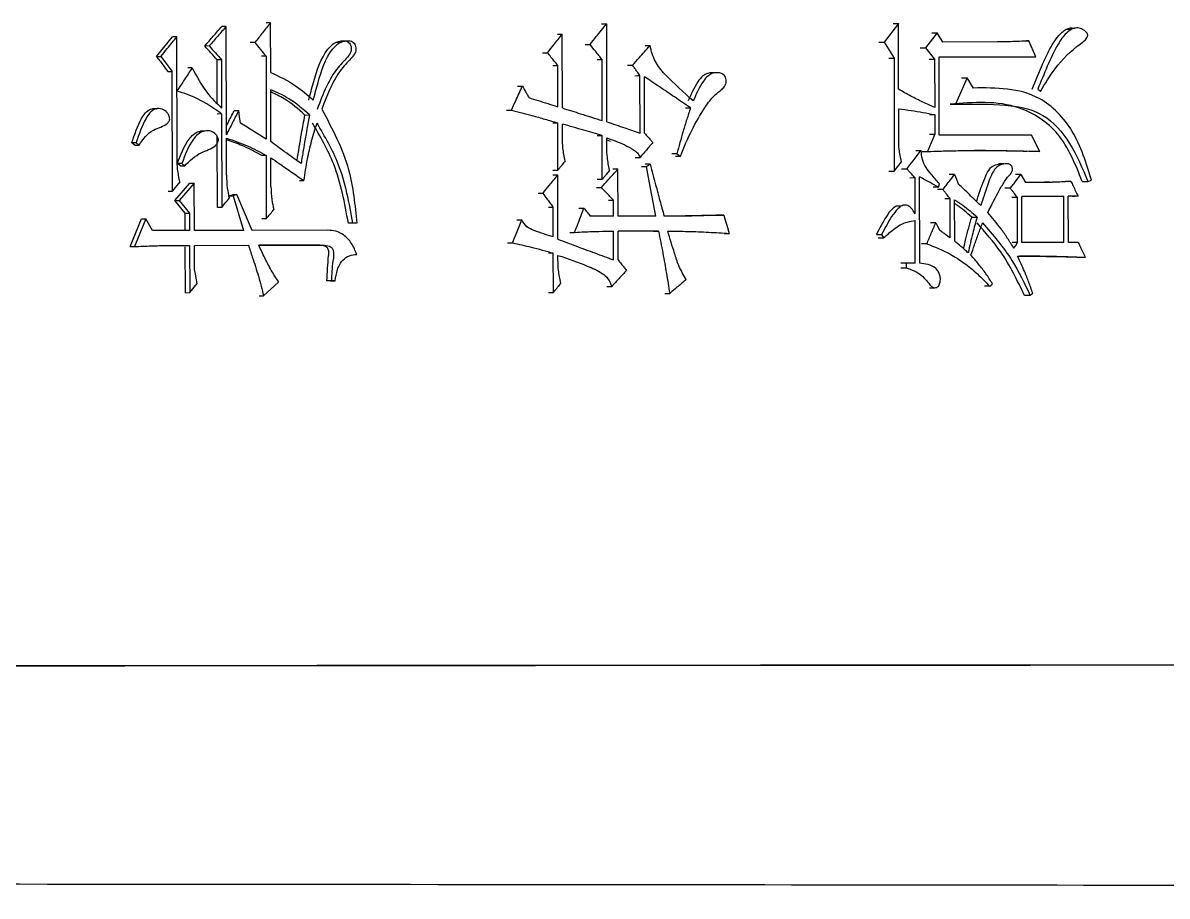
# Model space of a CAD drawing. Header units: millimetres. Extents: x 2104 to 4053, y 855 to 2233.
# Drawn here: x 2975.29 to 2986.03, y 1046.27 to 1054.47 of the extents above; entities that cross this region are included whole.
import ezdxf

# ---------------------------------------------------------------- set-up
doc = ezdxf.new("R2010")
doc.units = ezdxf.units.MM

msp = doc.modelspace()

# ---------------------------------------------------------------- linework, layer by layer
at = {"color": 7, "linetype": 'Continuous', "lineweight": 25}
for p, q in [((2977.198, 1053.416), (2977.196, 1054.433)), ((2977.614, 1054), (2977.613, 1054.466)), ((2980.769, 1053.538), (2980.768, 1054.457)), ((2983.508, 1054.459), (2983.373, 1054.286)), ((2983.509, 1053.843), (2983.508, 1054.459)), ((2983.872, 1054.373), (2983.763, 1054.232)), ((2983.923, 1054.286), (2983.872, 1054.373)), ((2985.13, 1054.403), (2985.078, 1054.403)), ((2976.541, 1054.151), (2976.692, 1054.335)), ((2976.735, 1053.188), (2976.733, 1054.335)), ((2977.463, 1054.282), (2977.421, 1054.281)), ((2978.267, 1054.281), (2978.224, 1054.28)), ((2980.352, 1053.667), (2980.351, 1054.36)), ((2983.373, 1054.286), (2983.466, 1054.135)), ((2984.437, 1054.287), (2983.923, 1054.286)), ((2984.798, 1054.146), (2984.731, 1054.298)), ((2977.036, 1054.249), (2976.994, 1054.248)), ((2980.166, 1054.186), (2980.212, 1054.186)), ((2980.566, 1054.262), (2980.612, 1054.262)), ((2981.128, 1054.252), (2981.175, 1054.252)), ((2983.763, 1054.232), (2983.847, 1054.124)), ((2976.541, 1054.151), (2976.582, 1054.151)), ((2976.582, 1054.151), (2976.689, 1054.01)), ((2977.152, 1054.119), (2977.11, 1054.119)), ((2977.111, 1053.71), (2977.11, 1054.119)), ((2977.152, 1054.119), (2977.153, 1053.665)), ((2977.57, 1054.152), (2977.527, 1054.152)), ((2977.57, 1054.152), (2977.571, 1053.373)), ((2980.308, 1053.678), (2980.308, 1054.067)), ((2980.726, 1053.549), (2980.725, 1054.122)), ((2980.964, 1054.068), (2981.011, 1054.068)), ((2983.466, 1054.135), (2983.468, 1053.075)), ((2983.847, 1054.124), (2983.848, 1053.67)), ((2983.89, 1054.146), (2984.798, 1054.146)), ((2983.891, 1053.41), (2983.89, 1054.146)), ((2984.747, 1054.146), (2984.798, 1054.146)), ((2976.691, 1052.885), (2976.689, 1054.01)), ((2976.876, 1054.043), (2976.835, 1054.043)), ((2981.081, 1053.43), (2981.08, 1053.971)), ((2981.124, 1053.43), (2981.123, 1053.96)), ((2981.806, 1053.998), (2981.758, 1053.998)), ((2984.152, 1053.951), (2984.042, 1053.702)), ((2984.211, 1053.854), (2984.152, 1053.951)), ((2977.615, 1053.351), (2977.614, 1053.838)), ((2976.546, 1053.661), (2976.505, 1053.66)), ((2979.828, 1053.645), (2979.873, 1053.645)), ((2981.508, 1053.668), (2981.555, 1053.668)), ((2983.51, 1053.377), (2983.51, 1053.659)), ((2977.153, 1053.611), (2977.111, 1053.61)), ((2977.153, 1053.611), (2977.154, 1052.734)), ((2977.935, 1053.6), (2977.978, 1053.601)), ((2980.263, 1053.526), (2980.309, 1053.527)), ((2980.31, 1053.083), (2980.309, 1053.527)), ((2980.352, 1053.386), (2980.352, 1053.516)), ((2983.798, 1053.605), (2983.848, 1053.605)), ((2983.848, 1053.605), (2983.849, 1053.421)), ((2976.996, 1053.45), (2976.954, 1053.45)), ((2980.68, 1053.408), (2980.726, 1053.408)), ((2980.727, 1052.997), (2980.726, 1053.408)), ((2983.849, 1053.421), (2983.781, 1053.259)), ((2983.798, 1053.421), (2983.849, 1053.421)), ((2984.758, 1053.411), (2983.891, 1053.41)), ((2984.834, 1053.259), (2984.758, 1053.411)), ((2976.351, 1053.339), (2976.31, 1053.339)), ((2976.337, 1053.318), (2976.31, 1053.339)), ((2976.337, 1053.318), (2976.377, 1053.318)), ((2977.113, 1052.734), (2977.111, 1053.401)), ((2977.198, 1053.037), (2977.198, 1053.383)), ((2980.769, 1053.3), (2980.769, 1053.386)), ((2980.769, 1053.368), (2980.8, 1053.355)), ((2977.571, 1053.222), (2977.529, 1053.221)), ((2977.571, 1053.222), (2977.572, 1052.627)), ((2977.616, 1052.93), (2977.616, 1053.2)), ((2981.035, 1053.202), (2981.081, 1053.203)), ((2981.427, 1053.235), (2981.38, 1053.235)), ((2983.672, 1053.269), (2983.722, 1053.269)), ((2984.782, 1053.259), (2984.713, 1053.261)), ((2976.765, 1053.123), (2976.738, 1053.145)), ((2976.765, 1053.123), (2976.806, 1053.124)), ((2980.264, 1053.083), (2980.31, 1053.083)), ((2980.875, 1052.651), (2980.874, 1053.094)), ((2981.095, 1053.116), (2981.142, 1053.116)), ((2981.177, 1053.138), (2981.13, 1053.138)), ((2983.468, 1053.075), (2983.536, 1053.161)), ((2983.537, 1053.096), (2983.587, 1053.096)), ((2984.5, 1053.141), (2984.449, 1053.141)), ((2977.926, 1052.984), (2977.883, 1052.984)), ((2980.311, 1052.434), (2980.31, 1053.04)), ((2980.68, 1052.997), (2980.727, 1052.997)), ((2983.418, 1053.074), (2983.468, 1053.075)), ((2983.663, 1053.01), (2983.613, 1053.009)), ((2983.664, 1052.674), (2983.663, 1053.01)), ((2983.707, 1052.209), (2983.705, 1053.021)), ((2985.127, 1052.978), (2985.075, 1052.978)), ((2985.286, 1052.978), (2985.319, 1052.989)), ((2976.65, 1052.885), (2976.691, 1052.885)), ((2976.691, 1052.885), (2976.762, 1052.972)), ((2976.712, 1052.799), (2976.854, 1052.961)), ((2976.896, 1052.961), (2976.753, 1052.799)), ((2976.897, 1052.518), (2976.896, 1052.961)), ((2980.125, 1052.866), (2980.171, 1052.867)), ((2980.672, 1052.921), (2980.718, 1052.921)), ((2983.883, 1052.923), (2983.833, 1052.923)), ((2983.925, 1052.902), (2983.875, 1052.901)), ((2983.883, 1052.923), (2983.892, 1052.956)), ((2984.557, 1052.913), (2984.506, 1052.913)), ((2976.81, 1052.68), (2976.712, 1052.799)), ((2976.753, 1052.799), (2976.852, 1052.68)), ((2977.219, 1052.842), (2977.255, 1052.853)), ((2977.219, 1052.842), (2977.261, 1052.843)), ((2977.225, 1052.822), (2977.219, 1052.842)), ((2977.296, 1052.854), (2977.255, 1052.853)), ((2977.296, 1052.854), (2977.261, 1052.843)), ((2977.261, 1052.843), (2977.359, 1052.518)), ((2977.439, 1052.518), (2977.296, 1052.854)), ((2980.785, 1052.802), (2980.831, 1052.802)), ((2980.831, 1052.651), (2980.831, 1052.802)), ((2983.993, 1052.815), (2983.943, 1052.815)), ((2983.994, 1052.447), (2983.993, 1052.815)), ((2984.036, 1052.415), (2984.035, 1052.804)), ((2984.625, 1052.826), (2984.573, 1052.826)), ((2984.625, 1052.405), (2984.625, 1052.826)), ((2985.06, 1052.837), (2984.667, 1052.837)), ((2984.667, 1052.405), (2984.667, 1052.837)), ((2985.06, 1052.837), (2985.008, 1052.837)), ((2985.061, 1052.405), (2985.06, 1052.837)), ((2985.194, 1052.838), (2985.102, 1052.838)), ((2985.103, 1052.405), (2985.102, 1052.838)), ((2976.811, 1052.518), (2976.81, 1052.68)), ((2976.852, 1052.68), (2976.852, 1052.518)), ((2980.267, 1052.456), (2980.267, 1052.737)), ((2981.713, 1052.658), (2981.819, 1052.662)), ((2983.533, 1052.745), (2983.483, 1052.745)), ((2976.294, 1052.366), (2976.4, 1052.625)), ((2976.441, 1052.626), (2976.334, 1052.366)), ((2976.504, 1052.518), (2976.441, 1052.626)), ((2978.386, 1052.584), (2978.343, 1052.584)), ((2978.421, 1052.584), (2978.378, 1052.584)), ((2978.421, 1052.584), (2978.386, 1052.584)), ((2979.925, 1052.618), (2979.971, 1052.618)), ((2980.831, 1052.651), (2980.614, 1052.651)), ((2981.229, 1052.651), (2980.875, 1052.651)), ((2983.664, 1052.209), (2983.664, 1052.609)), ((2984.196, 1052.642), (2984.246, 1052.642)), ((2976.852, 1052.518), (2976.504, 1052.518)), ((2977.359, 1052.518), (2976.897, 1052.518)), ((2978.148, 1052.519), (2977.439, 1052.518)), ((2980.832, 1052.24), (2980.831, 1052.51)), ((2981.255, 1052.51), (2980.875, 1052.51)), ((2980.875, 1052.24), (2980.875, 1052.51)), ((2981.208, 1052.51), (2980.875, 1052.51)), ((2981.208, 1052.51), (2981.255, 1052.51)), ((2981.871, 1052.489), (2981.919, 1052.489)), ((2983.301, 1052.479), (2983.35, 1052.479)), ((2983.318, 1052.447), (2983.367, 1052.447)), ((2983.35, 1052.479), (2983.367, 1052.447)), ((2976.811, 1052.377), (2976.852, 1052.377)), ((2976.812, 1051.933), (2976.811, 1052.362)), ((2976.852, 1052.377), (2976.853, 1051.934)), ((2976.897, 1052.377), (2977.404, 1052.378)), ((2976.897, 1052.15), (2976.897, 1052.377)), ((2977.362, 1052.377), (2977.404, 1052.378)), ((2977.502, 1052.378), (2978.104, 1052.378)), ((2978.061, 1052.378), (2977.502, 1052.378)), ((2978.061, 1052.378), (2978.104, 1052.378)), ((2983.774, 1052.393), (2983.724, 1052.393)), ((2985.061, 1052.405), (2984.667, 1052.405)), ((2985.195, 1052.405), (2985.103, 1052.405)), ((2980.267, 1052.304), (2980.222, 1052.304)), ((2980.268, 1051.936), (2980.267, 1052.304)), ((2980.311, 1052.239), (2980.311, 1052.283)), ((2983.58, 1052.209), (2983.53, 1052.209)), ((2983.53, 1052.166), (2983.58, 1052.166)), ((2983.58, 1052.209), (2983.58, 1052.166)), ((2983.664, 1052.209), (2983.58, 1052.209)), ((2976.853, 1051.934), (2976.924, 1052.02)), ((2977.547, 1051.902), (2977.688, 1052.032)), ((2978.184, 1052.043), (2978.141, 1052.043)), ((2978.176, 1052.043), (2978.219, 1052.043)), ((2978.219, 1052.043), (2978.184, 1052.043)), ((2976.812, 1051.933), (2976.853, 1051.934)), ((2977.505, 1051.902), (2977.547, 1051.902)), ((2980.222, 1051.936), (2980.268, 1051.936)), ((2980.769, 1051.991), (2980.815, 1051.991)), ((2981.313, 1051.926), (2981.36, 1051.926)), ((2983.799, 1051.978), (2983.849, 1051.978)), ((2984.365, 1051.993), (2984.315, 1051.993)), ((2984.744, 1051.907), (2984.692, 1051.907))]:
    msp.add_line(p, q, dxfattribs=at)
at = {"color": 7, "linetype": 'Continuous', "lineweight": 25, "flags": 128}
for points in [[(2977.196, 1054.433), (2977.173, 1054.433), (2977.154, 1054.433)], [(2977.613, 1054.466), (2977.59, 1054.465), (2977.571, 1054.465)], [(2980.721, 1054.457), (2980.747, 1054.457), (2980.768, 1054.457)], [(2983.458, 1054.459), (2983.486, 1054.459), (2983.508, 1054.459)], [(2983.822, 1054.373), (2983.85, 1054.373), (2983.872, 1054.373)], [(2976.733, 1054.335), (2976.71, 1054.335), (2976.692, 1054.335)], [(2980.305, 1054.359), (2980.331, 1054.359), (2980.351, 1054.36)], [(2983.323, 1054.286), (2983.351, 1054.286), (2983.373, 1054.286)], [(2984.68, 1054.297), (2984.708, 1054.298), (2984.731, 1054.298)], [(2983.713, 1054.232), (2983.74, 1054.232), (2983.763, 1054.232)], [(2980.262, 1054.067), (2980.288, 1054.067), (2980.308, 1054.067)], [(2980.679, 1054.122), (2980.704, 1054.122), (2980.725, 1054.122)], [(2983.417, 1054.134), (2983.444, 1054.134), (2983.466, 1054.135)], [(2983.797, 1054.124), (2983.825, 1054.124), (2983.847, 1054.124)], [(2976.648, 1054.01), (2976.671, 1054.01), (2976.689, 1054.01)], [(2981.033, 1053.97), (2981.059, 1053.971), (2981.08, 1053.971)], [(2984.101, 1053.951), (2984.129, 1053.951), (2984.152, 1053.951)], [(2979.932, 1053.872), (2979.957, 1053.872), (2979.977, 1053.873)], [(2984.841, 1053.822), (2984.835, 1053.827), (2984.825, 1053.835), (2984.816, 1053.843)], [(2977.271, 1053.643), (2977.294, 1053.643), (2977.313, 1053.643)], [(2977.331, 1053.524), (2977.322, 1053.584), (2977.313, 1053.643)], [(2983.992, 1053.702), (2984.004, 1053.702), (2984.017, 1053.702), (2984.042, 1053.702)], [(2976.377, 1053.318), (2976.371, 1053.323), (2976.361, 1053.331), (2976.351, 1053.339)], [(2981.414, 1053.214), (2981.435, 1053.214), (2981.448, 1053.214), (2981.461, 1053.214)], [(2983.731, 1053.258), (2983.759, 1053.258), (2983.781, 1053.259)], [(2984.834, 1053.259), (2984.805, 1053.259), (2984.782, 1053.259)], [(2976.78, 1053.145), (2976.765, 1053.145), (2976.751, 1053.145), (2976.738, 1053.145)], [(2980.827, 1053.094), (2980.853, 1053.094), (2980.874, 1053.094)], [(2981.229, 1052.651), (2981.193, 1052.847), (2981.167, 1052.981), (2981.142, 1053.116)], [(2980.264, 1053.04), (2980.289, 1053.04), (2980.31, 1053.04)], [(2984.035, 1053.042), (2984.007, 1053.042), (2983.985, 1053.042)], [(2984.035, 1053.042), (2984.052, 1052.999), (2984.069, 1052.956)], [(2984.658, 1053.043), (2984.629, 1053.043), (2984.607, 1053.043)], [(2984.658, 1053.043), (2984.679, 1053.005), (2984.7, 1052.967)], [(2985.233, 1052.978), (2985.254, 1052.978), (2985.27, 1052.978), (2985.286, 1052.978)], [(2976.854, 1052.961), (2976.878, 1052.961), (2976.896, 1052.961)], [(2976.712, 1052.799), (2976.735, 1052.799), (2976.753, 1052.799)], [(2985.194, 1052.838), (2985.165, 1052.837), (2985.142, 1052.837)], [(2976.81, 1052.68), (2976.833, 1052.68), (2976.852, 1052.68)], [(2977.154, 1052.734), (2977.131, 1052.734), (2977.113, 1052.734)], [(2980.221, 1052.737), (2980.246, 1052.737), (2980.267, 1052.737)], [(2980.508, 1052.726), (2980.533, 1052.726), (2980.554, 1052.726)], [(2981.819, 1052.662), (2981.846, 1052.662), (2981.867, 1052.662)], [(2981.867, 1052.662), (2981.881, 1052.615), (2981.895, 1052.568), (2981.919, 1052.489)], [(2976.4, 1052.625), (2976.423, 1052.626), (2976.441, 1052.626)], [(2977.572, 1052.627), (2977.548, 1052.626), (2977.53, 1052.626)], [(2983.858, 1052.588), (2983.83, 1052.588), (2983.808, 1052.588)], [(2983.858, 1052.588), (2983.875, 1052.556), (2983.892, 1052.523)], [(2980.421, 1052.499), (2980.447, 1052.499), (2980.467, 1052.499)], [(2976.294, 1052.366), (2976.316, 1052.366), (2976.334, 1052.366)], [(2979.838, 1052.401), (2979.864, 1052.401), (2979.884, 1052.401)], [(2984.625, 1052.405), (2984.596, 1052.404), (2984.574, 1052.404)], [(2984.592, 1052.35), (2984.609, 1052.377), (2984.625, 1052.405)], [(2985.262, 1052.264), (2985.232, 1052.264), (2985.21, 1052.264)], [(2976.924, 1052.02), (2976.914, 1052.069), (2976.906, 1052.11), (2976.897, 1052.15)], [(2984.365, 1051.993), (2984.378, 1052.004), (2984.391, 1052.015)], [(2984.744, 1051.907), (2984.756, 1051.918), (2984.769, 1051.929)]]:
    msp.add_lwpolyline(points, dxfattribs=at)
at = {"color": 7, "linetype": 'Continuous', "lineweight": 25}
for points, knots in [([(2976.994, 1054.248), (2977.021, 1054.279), (2977.074, 1054.341), (2977.128, 1054.402), (2977.154, 1054.433)], [0, 0, 0, 0, 0.5, 1, 1, 1, 1]), ([(2977.196, 1054.433), (2977.169, 1054.402), (2977.116, 1054.341), (2977.063, 1054.279), (2977.036, 1054.249)], [0, 0, 0, 0, 0.5, 1, 1, 1, 1]), ([(2977.613, 1054.466), (2977.588, 1054.435), (2977.538, 1054.374), (2977.488, 1054.312), (2977.463, 1054.282)], [0, 0, 0, 0, 0.5, 1, 1, 1, 1]), ([(2980.612, 1054.262), (2980.631, 1054.287), (2980.667, 1054.332), (2980.719, 1054.397), (2980.751, 1054.437), (2980.768, 1054.457)], [0, 0, 0, 0, 0.380765, 0.690382, 1, 1, 1, 1]), ([(2984.764, 1053.843), (2984.797, 1053.924), (2984.852, 1054.059), (2984.937, 1054.243), (2985.012, 1054.357), (2985.081, 1054.407), (2985.123, 1054.421), (2985.148, 1054.416), (2985.16, 1054.413)], [0, 0, 0, 0, 0.3443007, 0.5762697, 0.8114348, 0.8845449, 0.943886, 1, 1, 1, 1]), ([(2984.841, 1053.822), (2984.885, 1053.895), (2984.989, 1054.068), (2985.146, 1054.223), (2985.265, 1054.302), (2985.283, 1054.335), (2985.285, 1054.346), (2985.284, 1054.358), (2985.277, 1054.372), (2985.259, 1054.392), (2985.226, 1054.411), (2985.182, 1054.422), (2985.132, 1054.409), (2985.068, 1054.359), (2984.986, 1054.242), (2984.904, 1054.059), (2984.845, 1053.915), (2984.816, 1053.843)], [0, 0, 0, 0, 0.163724, 0.385243, 0.440265, 0.448911, 0.455118, 0.461359, 0.469623, 0.484502, 0.514449, 0.547101, 0.577937, 0.622931, 0.708315, 0.853647, 1, 1, 1, 1]), ([(2976.582, 1054.151), (2976.602, 1054.176), (2976.637, 1054.219), (2976.688, 1054.28), (2976.718, 1054.317), (2976.733, 1054.335)], [0, 0, 0, 0, 0.403163, 0.701581, 1, 1, 1, 1]), ([(2977.463, 1054.282), (2977.481, 1054.26), (2977.516, 1054.217), (2977.552, 1054.173), (2977.57, 1054.152)], [0, 0, 0, 0, 0.4999994, 1, 1, 1, 1]), ([(2977.97, 1053.741), (2977.985, 1053.796), (2978.029, 1053.96), (2978.089, 1054.156), (2978.199, 1054.272), (2978.255, 1054.295), (2978.299, 1054.3), (2978.327, 1054.295), (2978.346, 1054.283), (2978.36, 1054.266), (2978.369, 1054.243), (2978.372, 1054.216), (2978.365, 1054.185), (2978.324, 1054.127), (2978.229, 1054.04), (2978.13, 1053.865), (2978.077, 1053.727), (2978.05, 1053.654)], [0, 0, 0, 0, 0.1139189, 0.3435287, 0.3936655, 0.4441087, 0.4716327, 0.4904359, 0.5051552, 0.5198645, 0.5357889, 0.5544176, 0.5730063, 0.5964858, 0.7003525, 0.8437556, 1, 1, 1, 1]), ([(2978.013, 1053.741), (2978.028, 1053.796), (2978.072, 1053.961), (2978.132, 1054.156), (2978.242, 1054.272), (2978.298, 1054.295), (2978.342, 1054.3), (2978.37, 1054.295), (2978.39, 1054.283), (2978.403, 1054.266), (2978.412, 1054.243), (2978.416, 1054.216), (2978.409, 1054.186), (2978.367, 1054.127), (2978.272, 1054.04), (2978.173, 1053.866), (2978.12, 1053.727), (2978.093, 1053.655)], [0, 0, 0, 0, 0.113871, 0.343385, 0.393605, 0.444131, 0.471663, 0.49049, 0.505222, 0.519945, 0.53588, 0.554496, 0.573047, 0.596528, 0.700458, 0.843857, 1, 1, 1, 1]), ([(2980.212, 1054.186), (2980.232, 1054.211), (2980.265, 1054.252), (2980.311, 1054.31), (2980.338, 1054.343), (2980.351, 1054.36)], [0, 0, 0, 0, 0.42836, 0.71418, 1, 1, 1, 1]), ([(2984.731, 1054.298), (2984.702, 1054.296), (2984.645, 1054.292), (2984.547, 1054.288), (2984.478, 1054.287), (2984.437, 1054.287)], [0, 0, 0, 0, 0.294544, 0.589102, 1, 1, 1, 1]), ([(2977.11, 1054.119), (2977.091, 1054.14), (2977.052, 1054.184), (2977.014, 1054.227), (2976.994, 1054.248)], [0, 0, 0, 0, 0.5, 1, 1, 1, 1]), ([(2977.036, 1054.249), (2977.055, 1054.227), (2977.094, 1054.184), (2977.133, 1054.141), (2977.152, 1054.119)], [0, 0, 0, 0, 0.499999, 1, 1, 1, 1]), ([(2980.308, 1054.067), (2980.298, 1054.08), (2980.277, 1054.106), (2980.245, 1054.145), (2980.223, 1054.173), (2980.212, 1054.186)], [0, 0, 0, 0, 0.311538, 0.655769, 1, 1, 1, 1]), ([(2980.725, 1054.122), (2980.715, 1054.134), (2980.695, 1054.159), (2980.657, 1054.206), (2980.629, 1054.24), (2980.612, 1054.262)], [0, 0, 0, 0, 0.263609, 0.527219, 1, 1, 1, 1]), ([(2981.011, 1054.068), (2981.032, 1054.091), (2981.069, 1054.134), (2981.124, 1054.195), (2981.158, 1054.233), (2981.175, 1054.252)], [0, 0, 0, 0, 0.382246, 0.691123, 1, 1, 1, 1]), ([(2981.581, 1053.733), (2981.491, 1053.813), (2981.364, 1053.925), (2981.215, 1054.097), (2981.188, 1054.2), (2981.175, 1054.252)], [0, 0, 0, 0, 0.553442, 0.773992, 1, 1, 1, 1]), ([(2976.541, 1054.151), (2976.55, 1054.138), (2976.57, 1054.112), (2976.606, 1054.065), (2976.632, 1054.031), (2976.648, 1054.01)], [0, 0, 0, 0, 0.27573, 0.55146, 1, 1, 1, 1]), ([(2981.08, 1053.971), (2981.071, 1053.984), (2981.055, 1054.006), (2981.032, 1054.039), (2981.018, 1054.058), (2981.011, 1054.068)], [0, 0, 0, 0, 0.400148, 0.700074, 1, 1, 1, 1]), ([(2976.876, 1054.043), (2976.852, 1054.007), (2976.805, 1053.935), (2976.758, 1053.863), (2976.734, 1053.827)], [0, 0, 0, 0, 0.499999, 1, 1, 1, 1]), ([(2976.876, 1054.043), (2976.919, 1053.964), (2976.994, 1053.822), (2977.104, 1053.713), (2977.153, 1053.665)], [0, 0, 0, 0, 0.562196, 1, 1, 1, 1]), ([(2977.614, 1054), (2977.694, 1053.963), (2977.837, 1053.895), (2977.959, 1053.789), (2978.013, 1053.741)], [0, 0, 0, 0, 0.556253, 1, 1, 1, 1]), ([(2981.555, 1053.668), (2981.505, 1053.702), (2981.408, 1053.768), (2981.264, 1053.865), (2981.17, 1053.928), (2981.123, 1053.96)], [0, 0, 0, 0, 0.350841, 0.67542, 1, 1, 1, 1]), ([(2981.461, 1053.214), (2981.495, 1053.298), (2981.559, 1053.456), (2981.668, 1053.637), (2981.75, 1053.758), (2981.81, 1053.811), (2981.852, 1053.842), (2981.88, 1053.872), (2981.891, 1053.904), (2981.892, 1053.931), (2981.885, 1053.956), (2981.871, 1053.976), (2981.849, 1053.991), (2981.814, 1054), (2981.768, 1053.997), (2981.716, 1053.97), (2981.646, 1053.884), (2981.609, 1053.798), (2981.581, 1053.733)], [0, 0, 0, 0, 0.197624, 0.371587, 0.471214, 0.521411, 0.55697, 0.592898, 0.611665, 0.630429, 0.649381, 0.66719, 0.6831, 0.711932, 0.753291, 0.793802, 0.847178, 1, 1, 1, 1]), ([(2981.758, 1053.998), (2981.744, 1053.997), (2981.713, 1053.995), (2981.664, 1053.966), (2981.597, 1053.881), (2981.56, 1053.795), (2981.534, 1053.733)], [0, 0, 0, 0, 0.124505, 0.267766, 0.469413, 1, 1, 1, 1]), ([(2977.978, 1053.601), (2977.915, 1053.656), (2977.804, 1053.754), (2977.672, 1053.813), (2977.614, 1053.838)], [0, 0, 0, 0, 0.563785, 1, 1, 1, 1]), ([(2979.873, 1053.645), (2979.886, 1053.675), (2979.911, 1053.728), (2979.945, 1053.803), (2979.967, 1053.849), (2979.977, 1053.873)], [0, 0, 0, 0, 0.391005, 0.695503, 1, 1, 1, 1]), ([(2979.977, 1053.873), (2979.985, 1053.858), (2979.999, 1053.833), (2980.02, 1053.797), (2980.032, 1053.775), (2980.038, 1053.764)], [0, 0, 0, 0, 0.39045, 0.695225, 1, 1, 1, 1]), ([(2983.848, 1053.67), (2983.811, 1053.687), (2983.736, 1053.722), (2983.622, 1053.777), (2983.547, 1053.821), (2983.509, 1053.843)], [0, 0, 0, 0, 0.32194, 0.6606, 1, 1, 1, 1]), ([(2985.319, 1052.989), (2985.271, 1053.148), (2985.177, 1053.459), (2984.785, 1053.858), (2984.427, 1053.856), (2984.211, 1053.854)], [0, 0, 0, 0, 0.294377, 0.573566, 1, 1, 1, 1]), ([(2977.153, 1053.611), (2977.079, 1053.663), (2976.948, 1053.755), (2976.799, 1053.805), (2976.734, 1053.826)], [0, 0, 0, 0, 0.564258, 1, 1, 1, 1]), ([(2977.935, 1053.6), (2977.873, 1053.656), (2977.774, 1053.744), (2977.657, 1053.797), (2977.614, 1053.817)], [0, 0, 0, 0, 0.633343, 1, 1, 1, 1]), ([(2980.038, 1053.764), (2980.067, 1053.755), (2980.126, 1053.736), (2980.216, 1053.708), (2980.278, 1053.688), (2980.308, 1053.678)], [0, 0, 0, 0, 0.316836, 0.658418, 1, 1, 1, 1]), ([(2985.233, 1052.978), (2985.169, 1053.138), (2985.045, 1053.448), (2984.575, 1053.749), (2984.212, 1053.72), (2983.992, 1053.702)], [0, 0, 0, 0, 0.2936619, 0.5697681, 1, 1, 1, 1]), ([(2976.31, 1053.339), (2976.336, 1053.419), (2976.368, 1053.518), (2976.434, 1053.622), (2976.481, 1053.659), (2976.523, 1053.666), (2976.541, 1053.657), (2976.542, 1053.657)], [0, 0, 0, 0, 0.569503, 0.715113, 0.855089, 0.990855, 1, 1, 1, 1]), ([(2976.377, 1053.318), (2976.417, 1053.374), (2976.488, 1053.473), (2976.613, 1053.491), (2976.655, 1053.535), (2976.663, 1053.549), (2976.666, 1053.564), (2976.663, 1053.586), (2976.652, 1053.612), (2976.625, 1053.642), (2976.581, 1053.663), (2976.522, 1053.661), (2976.475, 1053.622), (2976.409, 1053.519), (2976.376, 1053.419), (2976.351, 1053.339)], [0, 0, 0, 0, 0.207477, 0.366821, 0.383117, 0.398789, 0.414409, 0.43088, 0.465089, 0.497023, 0.558701, 0.619216, 0.681582, 0.746432, 1, 1, 1, 1]), ([(2977.313, 1053.643), (2977.294, 1053.605), (2977.255, 1053.53), (2977.217, 1053.454), (2977.198, 1053.416)], [0, 0, 0, 0, 0.5, 1, 1, 1, 1]), ([(2977.198, 1053.498), (2977.203, 1053.508), (2977.227, 1053.557), (2977.252, 1053.605), (2977.271, 1053.643)], [0, 0, 0, 0, 0.2160539, 1, 1, 1, 1]), ([(2978.093, 1053.655), (2978.192, 1053.47), (2978.37, 1053.138), (2978.405, 1052.755), (2978.421, 1052.584)], [0, 0, 0, 0, 0.554855, 1, 1, 1, 1]), ([(2979.873, 1053.645), (2979.938, 1053.629), (2980.043, 1053.603), (2980.188, 1053.562), (2980.269, 1053.538), (2980.309, 1053.527)], [0, 0, 0, 0, 0.443258, 0.721609, 1, 1, 1, 1]), ([(2980.352, 1053.667), (2980.409, 1053.649), (2980.5, 1053.62), (2980.624, 1053.581), (2980.692, 1053.559), (2980.726, 1053.549)], [0, 0, 0, 0, 0.4571326, 0.728566, 1, 1, 1, 1]), ([(2981.555, 1053.668), (2981.543, 1053.632), (2981.52, 1053.559), (2981.475, 1053.415), (2981.446, 1053.307), (2981.427, 1053.235)], [0, 0, 0, 0, 0.255842, 0.511695, 1, 1, 1, 1]), ([(2983.51, 1053.659), (2983.549, 1053.654), (2983.625, 1053.644), (2983.738, 1053.625), (2983.812, 1053.612), (2983.848, 1053.605)], [0, 0, 0, 0, 0.347753, 0.673826, 1, 1, 1, 1]), ([(2984.042, 1053.702), (2984.18, 1053.704), (2984.455, 1053.707), (2984.859, 1053.656), (2985.134, 1053.34), (2985.234, 1053.101), (2985.286, 1052.978)], [0, 0, 0, 0, 0.2736561, 0.5467644, 0.7688728, 1, 1, 1, 1]), ([(2977.571, 1053.373), (2977.531, 1053.398), (2977.451, 1053.449), (2977.371, 1053.499), (2977.331, 1053.524)], [0, 0, 0, 0, 0.5, 1, 1, 1, 1]), ([(2977.861, 1053.173), (2977.875, 1053.257), (2977.898, 1053.4), (2977.924, 1053.542), (2977.935, 1053.6)], [0, 0, 0, 0, 0.592874, 1, 1, 1, 1]), ([(2977.978, 1053.601), (2977.97, 1053.557), (2977.956, 1053.481), (2977.936, 1053.37), (2977.918, 1053.263), (2977.906, 1053.187), (2977.899, 1053.146)], [0, 0, 0, 0, 0.2905663, 0.5003512, 0.7334494, 1, 1, 1, 1]), ([(2977.926, 1052.984), (2977.936, 1053.052), (2977.954, 1053.177), (2977.996, 1053.358), (2978.031, 1053.469), (2978.049, 1053.525)], [0, 0, 0, 0, 0.367969, 0.683162, 1, 1, 1, 1]), ([(2978.343, 1052.584), (2978.308, 1052.774), (2978.247, 1053.111), (2978.079, 1053.399), (2978.006, 1053.525)], [0, 0, 0, 0, 0.56483, 1, 1, 1, 1]), ([(2978.386, 1052.584), (2978.351, 1052.774), (2978.29, 1053.111), (2978.122, 1053.399), (2978.049, 1053.525)], [0, 0, 0, 0, 0.564773, 1, 1, 1, 1]), ([(2980.726, 1053.408), (2980.669, 1053.424), (2980.578, 1053.451), (2980.453, 1053.487), (2980.386, 1053.506), (2980.352, 1053.516)], [0, 0, 0, 0, 0.460095, 0.730047, 1, 1, 1, 1]), ([(2980.769, 1053.538), (2980.797, 1053.528), (2980.854, 1053.509), (2980.958, 1053.473), (2981.033, 1053.446), (2981.081, 1053.43)], [0, 0, 0, 0, 0.2712191, 0.5424383, 1, 1, 1, 1]), ([(2976.738, 1053.145), (2976.768, 1053.226), (2976.805, 1053.328), (2976.886, 1053.42), (2976.925, 1053.446), (2976.949, 1053.447), (2976.954, 1053.448)], [0, 0, 0, 0, 0.64048, 0.802676, 0.960026, 1, 1, 1, 1]), ([(2976.806, 1053.124), (2976.854, 1053.171), (2976.94, 1053.254), (2977.068, 1053.282), (2977.116, 1053.338), (2977.126, 1053.372), (2977.112, 1053.403), (2977.085, 1053.434), (2977.038, 1053.457), (2976.98, 1053.45), (2976.927, 1053.422), (2976.846, 1053.326), (2976.809, 1053.226), (2976.78, 1053.145)], [0, 0, 0, 0, 0.206809, 0.366827, 0.399836, 0.431258, 0.463307, 0.497531, 0.558719, 0.620129, 0.682427, 0.746618, 1, 1, 1, 1]), ([(2981.124, 1053.43), (2981.135, 1053.418), (2981.153, 1053.398), (2981.179, 1053.369), (2981.194, 1053.352), (2981.202, 1053.343)], [0, 0, 0, 0, 0.404836, 0.702418, 1, 1, 1, 1]), ([(2977.198, 1053.383), (2977.264, 1053.361), (2977.361, 1053.329), (2977.484, 1053.269), (2977.542, 1053.237), (2977.571, 1053.222)], [0, 0, 0, 0, 0.5142955, 0.7569295, 1, 1, 1, 1]), ([(2977.529, 1053.221), (2977.498, 1053.238), (2977.437, 1053.271), (2977.328, 1053.324), (2977.247, 1053.352), (2977.198, 1053.368)], [0, 0, 0, 0, 0.286041, 0.572157, 1, 1, 1, 1]), ([(2977.899, 1053.146), (2977.873, 1053.164), (2977.822, 1053.2), (2977.726, 1053.268), (2977.658, 1053.319), (2977.615, 1053.351)], [0, 0, 0, 0, 0.270741, 0.541487, 1, 1, 1, 1]), ([(2980.379, 1053.17), (2980.37, 1053.209), (2980.355, 1053.281), (2980.353, 1053.354), (2980.352, 1053.386)], [0, 0, 0, 0, 0.558835, 1, 1, 1, 1]), ([(2980.769, 1053.386), (2980.826, 1053.366), (2980.913, 1053.335), (2981.006, 1053.284), (2981.059, 1053.247), (2981.074, 1053.218), (2981.081, 1053.203)], [0, 0, 0, 0, 0.494008, 0.754052, 0.875824, 1, 1, 1, 1]), ([(2980.796, 1053.083), (2980.787, 1053.123), (2980.772, 1053.194), (2980.77, 1053.268), (2980.769, 1053.3)], [0, 0, 0, 0, 0.558835, 1, 1, 1, 1]), ([(2981.202, 1053.343), (2981.192, 1053.331), (2981.171, 1053.308), (2981.131, 1053.261), (2981.101, 1053.226), (2981.081, 1053.203)], [0, 0, 0, 0, 0.254567, 0.509134, 1, 1, 1, 1]), ([(2983.536, 1053.161), (2983.527, 1053.201), (2983.512, 1053.272), (2983.511, 1053.345), (2983.51, 1053.377)], [0, 0, 0, 0, 0.5588348, 1, 1, 1, 1]), ([(2977.616, 1053.2), (2977.641, 1053.182), (2977.706, 1053.137), (2977.81, 1053.065), (2977.887, 1053.011), (2977.926, 1052.984)], [0, 0, 0, 0, 0.249419, 0.624709, 1, 1, 1, 1]), ([(2983.587, 1053.096), (2983.606, 1053.121), (2983.638, 1053.162), (2983.683, 1053.22), (2983.709, 1053.253), (2983.722, 1053.269)], [0, 0, 0, 0, 0.42835, 0.714175, 1, 1, 1, 1]), ([(2983.892, 1052.956), (2983.865, 1052.986), (2983.822, 1053.035), (2983.764, 1053.107), (2983.727, 1053.183), (2983.724, 1053.24), (2983.722, 1053.269)], [0, 0, 0, 0, 0.334385, 0.5522024, 0.7732715, 1, 1, 1, 1]), ([(2983.781, 1053.259), (2983.86, 1053.261), (2984.075, 1053.269), (2984.426, 1053.271), (2984.698, 1053.263), (2984.834, 1053.259)], [0, 0, 0, 0, 0.22247, 0.611088, 1, 1, 1, 1]), ([(2983.843, 1053.261), (2983.843, 1053.261), (2983.843, 1053.261), (2983.858, 1053.261), (2984.009, 1053.265), (2984.234, 1053.269), (2984.473, 1053.267), (2984.607, 1053.264), (2984.668, 1053.263), (2984.697, 1053.262), (2984.708, 1053.261), (2984.713, 1053.261), (2984.713, 1053.261), (2984.713, 1053.261)], [0, 0, 0, 0, 0.010692, 0.019292, 0.101831, 0.494901, 0.756494, 0.86443, 0.93357, 0.965271, 0.972053, 0.980064, 1, 1, 1, 1]), ([(2976.762, 1052.972), (2976.753, 1053.012), (2976.737, 1053.083), (2976.736, 1053.156), (2976.735, 1053.188)], [0, 0, 0, 0, 0.558836, 1, 1, 1, 1]), ([(2976.806, 1053.124), (2976.802, 1053.127), (2976.793, 1053.134), (2976.784, 1053.142), (2976.78, 1053.145)], [0, 0, 0, 0, 0.499453, 1, 1, 1, 1]), ([(2980.379, 1053.17), (2980.369, 1053.157), (2980.353, 1053.137), (2980.329, 1053.108), (2980.316, 1053.091), (2980.31, 1053.083)], [0, 0, 0, 0, 0.42836, 0.71418, 1, 1, 1, 1]), ([(2980.718, 1052.921), (2980.739, 1052.945), (2980.776, 1052.985), (2980.828, 1053.043), (2980.858, 1053.077), (2980.874, 1053.094)], [0, 0, 0, 0, 0.404831, 0.702416, 1, 1, 1, 1]), ([(2980.796, 1053.083), (2980.786, 1053.071), (2980.769, 1053.05), (2980.746, 1053.022), (2980.733, 1053.005), (2980.727, 1052.997)], [0, 0, 0, 0, 0.42836, 0.71418, 1, 1, 1, 1]), ([(2981.177, 1053.138), (2981.194, 1053.074), (2981.224, 1052.961), (2981.267, 1052.799), (2981.294, 1052.7), (2981.307, 1052.651)], [0, 0, 0, 0, 0.393352, 0.696676, 1, 1, 1, 1]), ([(2983.663, 1053.01), (2983.653, 1053.021), (2983.635, 1053.042), (2983.609, 1053.07), (2983.594, 1053.088), (2983.587, 1053.096)], [0, 0, 0, 0, 0.4048358, 0.7024179, 1, 1, 1, 1]), ([(2984.241, 1052.788), (2984.247, 1052.807), (2984.273, 1052.888), (2984.309, 1052.994), (2984.356, 1053.089), (2984.397, 1053.127), (2984.428, 1053.138), (2984.447, 1053.14), (2984.449, 1053.14)], [0, 0, 0, 0, 0.132752, 0.579318, 0.76102, 0.85288, 0.983077, 1, 1, 1, 1]), ([(2984.347, 1052.686), (2984.383, 1052.757), (2984.435, 1052.86), (2984.5, 1052.974), (2984.54, 1053.028), (2984.569, 1053.055), (2984.579, 1053.082), (2984.579, 1053.099), (2984.575, 1053.114), (2984.567, 1053.127), (2984.555, 1053.138), (2984.535, 1053.144), (2984.498, 1053.142), (2984.449, 1053.131), (2984.384, 1053.062), (2984.339, 1052.927), (2984.301, 1052.813), (2984.28, 1052.75)], [0, 0, 0, 0, 0.226054, 0.324191, 0.373517, 0.422728, 0.437382, 0.45212, 0.465934, 0.480744, 0.496509, 0.51232, 0.543408, 0.615852, 0.662695, 0.816381, 1, 1, 1, 1]), ([(2977.198, 1053.037), (2977.199, 1052.996), (2977.201, 1052.923), (2977.218, 1052.852), (2977.225, 1052.821)], [0, 0, 0, 0, 0.561072, 1, 1, 1, 1]), ([(2980.171, 1052.867), (2980.19, 1052.891), (2980.224, 1052.933), (2980.27, 1052.99), (2980.296, 1053.023), (2980.31, 1053.04)], [0, 0, 0, 0, 0.42836, 0.71418, 1, 1, 1, 1]), ([(2983.883, 1052.923), (2983.857, 1052.938), (2983.815, 1052.961), (2983.755, 1052.993), (2983.722, 1053.011), (2983.705, 1053.021)], [0, 0, 0, 0, 0.439566, 0.719783, 1, 1, 1, 1]), ([(2983.925, 1052.902), (2983.935, 1052.914), (2983.954, 1052.939), (2983.991, 1052.986), (2984.018, 1053.02), (2984.035, 1053.042)], [0, 0, 0, 0, 0.263606, 0.527213, 1, 1, 1, 1]), ([(2984.557, 1052.913), (2984.567, 1052.925), (2984.586, 1052.95), (2984.619, 1052.993), (2984.643, 1053.024), (2984.658, 1053.043)], [0, 0, 0, 0, 0.285573, 0.571147, 1, 1, 1, 1]), ([(2985.127, 1052.978), (2985.081, 1052.975), (2984.986, 1052.969), (2984.844, 1052.967), (2984.748, 1052.967), (2984.7, 1052.967)], [0, 0, 0, 0, 0.326156, 0.663016, 1, 1, 1, 1]), ([(2984.929, 1052.971), (2984.93, 1052.971), (2984.979, 1052.972), (2985.027, 1052.975), (2985.075, 1052.978)], [0, 0, 0, 0, 0.020037, 1, 1, 1, 1]), ([(2985.127, 1052.978), (2985.134, 1052.964), (2985.148, 1052.933), (2985.171, 1052.886), (2985.186, 1052.854), (2985.194, 1052.838)], [0, 0, 0, 0, 0.310621, 0.65531, 1, 1, 1, 1]), ([(2977.616, 1052.93), (2977.617, 1052.888), (2977.619, 1052.815), (2977.636, 1052.744), (2977.643, 1052.713)], [0, 0, 0, 0, 0.561072, 1, 1, 1, 1]), ([(2980.267, 1052.737), (2980.257, 1052.75), (2980.238, 1052.775), (2980.206, 1052.819), (2980.184, 1052.849), (2980.171, 1052.867)], [0, 0, 0, 0, 0.296437, 0.592873, 1, 1, 1, 1]), ([(2980.831, 1052.802), (2980.82, 1052.814), (2980.799, 1052.836), (2980.761, 1052.876), (2980.734, 1052.904), (2980.718, 1052.921)], [0, 0, 0, 0, 0.286959, 0.573918, 1, 1, 1, 1]), ([(2983.993, 1052.815), (2983.984, 1052.828), (2983.967, 1052.848), (2983.945, 1052.877), (2983.932, 1052.893), (2983.925, 1052.902)], [0, 0, 0, 0, 0.428365, 0.714182, 1, 1, 1, 1]), ([(2984.28, 1052.75), (2984.245, 1052.785), (2984.175, 1052.853), (2984.104, 1052.922), (2984.069, 1052.956)], [0, 0, 0, 0, 0.5, 1, 1, 1, 1]), ([(2984.625, 1052.826), (2984.615, 1052.839), (2984.599, 1052.859), (2984.577, 1052.888), (2984.564, 1052.905), (2984.557, 1052.913)], [0, 0, 0, 0, 0.4283645, 0.7141818, 1, 1, 1, 1]), ([(2984.929, 1052.971), (2984.928, 1052.971), (2984.925, 1052.971), (2984.878, 1052.969), (2984.812, 1052.968), (2984.75, 1052.967), (2984.72, 1052.967), (2984.715, 1052.967), (2984.715, 1052.967)], [0, 0, 0, 0, 0.043124, 0.15267, 0.607695, 0.914289, 0.994797, 1, 1, 1, 1]), ([(2977.154, 1052.734), (2977.166, 1052.749), (2977.19, 1052.778), (2977.214, 1052.807), (2977.225, 1052.821)], [0, 0, 0, 0, 0.499998, 1, 1, 1, 1]), ([(2984.035, 1052.804), (2984.061, 1052.788), (2984.11, 1052.755), (2984.18, 1052.701), (2984.224, 1052.662), (2984.246, 1052.642)], [0, 0, 0, 0, 0.343045, 0.670986, 1, 1, 1, 1]), ([(2984.196, 1052.642), (2984.172, 1052.663), (2984.127, 1052.703), (2984.073, 1052.745), (2984.042, 1052.765), (2984.035, 1052.77)], [0, 0, 0, 0, 0.4515538, 0.8761413, 1, 1, 1, 1]), ([(2977.572, 1052.627), (2977.584, 1052.641), (2977.608, 1052.67), (2977.631, 1052.699), (2977.643, 1052.713)], [0, 0, 0, 0, 0.499998, 1, 1, 1, 1]), ([(2980.467, 1052.499), (2980.479, 1052.53), (2980.499, 1052.583), (2980.528, 1052.659), (2980.545, 1052.704), (2980.554, 1052.726)], [0, 0, 0, 0, 0.404258, 0.702129, 1, 1, 1, 1]), ([(2980.554, 1052.726), (2980.559, 1052.72), (2980.569, 1052.707), (2980.584, 1052.688), (2980.599, 1052.67), (2980.609, 1052.657), (2980.614, 1052.651)], [0, 0, 0, 0, 0.2500001, 0.5000002, 0.7500003, 1, 1, 1, 1]), ([(2981.867, 1052.662), (2981.767, 1052.658), (2981.624, 1052.653), (2981.437, 1052.651), (2981.35, 1052.651), (2981.307, 1052.651)], [0, 0, 0, 0, 0.535662, 0.767824, 1, 1, 1, 1]), ([(2981.713, 1052.658), (2981.713, 1052.658), (2981.713, 1052.658), (2981.71, 1052.658), (2981.66, 1052.656), (2981.537, 1052.653), (2981.417, 1052.652), (2981.358, 1052.651), (2981.331, 1052.651), (2981.324, 1052.651), (2981.32, 1052.651), (2981.32, 1052.651), (2981.321, 1052.651)], [0, 0, 0, 0, 0.006754, 0.020178, 0.052774, 0.518125, 0.770043, 0.915075, 0.946773, 0.976079, 0.991544, 1, 1, 1, 1]), ([(2983.484, 1052.744), (2983.474, 1052.737), (2983.438, 1052.713), (2983.375, 1052.622), (2983.33, 1052.536), (2983.301, 1052.479)], [0, 0, 0, 0, 0.119207, 0.41885, 1, 1, 1, 1]), ([(2983.664, 1052.674), (2983.653, 1052.692), (2983.632, 1052.726), (2983.588, 1052.76), (2983.539, 1052.753), (2983.491, 1052.713), (2983.424, 1052.624), (2983.38, 1052.537), (2983.35, 1052.479)], [0, 0, 0, 0, 0.121651, 0.238643, 0.329835, 0.425878, 0.621221, 1, 1, 1, 1]), ([(2984.592, 1052.35), (2984.572, 1052.381), (2984.533, 1052.443), (2984.455, 1052.558), (2984.39, 1052.635), (2984.347, 1052.686)], [0, 0, 0, 0, 0.260614, 0.521277, 1, 1, 1, 1]), ([(2979.884, 1052.401), (2979.896, 1052.432), (2979.916, 1052.483), (2979.945, 1052.555), (2979.962, 1052.597), (2979.971, 1052.618)], [0, 0, 0, 0, 0.421048, 0.710524, 1, 1, 1, 1]), ([(2980.267, 1052.456), (2980.207, 1052.474), (2980.124, 1052.501), (2980.014, 1052.545), (2979.985, 1052.593), (2979.971, 1052.618)], [0, 0, 0, 0, 0.554938, 0.774738, 1, 1, 1, 1]), ([(2983.367, 1052.447), (2983.398, 1052.474), (2983.448, 1052.517), (2983.522, 1052.572), (2983.592, 1052.599), (2983.64, 1052.606), (2983.664, 1052.609)], [0, 0, 0, 0, 0.34464, 0.565757, 0.783533, 1, 1, 1, 1]), ([(2983.774, 1052.393), (2983.781, 1052.409), (2983.795, 1052.442), (2983.816, 1052.491), (2983.837, 1052.539), (2983.851, 1052.572), (2983.858, 1052.588)], [0, 0, 0, 0, 0.25, 0.5, 0.75, 1, 1, 1, 1]), ([(2984.12, 1052.345), (2984.127, 1052.376), (2984.14, 1052.442), (2984.167, 1052.541), (2984.186, 1052.608), (2984.196, 1052.642)], [0, 0, 0, 0, 0.314042, 0.656912, 1, 1, 1, 1]), ([(2984.246, 1052.642), (2984.232, 1052.592), (2984.201, 1052.482), (2984.176, 1052.369), (2984.163, 1052.307)], [0, 0, 0, 0, 0.453228, 1, 1, 1, 1]), ([(2984.188, 1052.285), (2984.199, 1052.317), (2984.222, 1052.384), (2984.258, 1052.485), (2984.284, 1052.554), (2984.297, 1052.588)], [0, 0, 0, 0, 0.314066, 0.657008, 1, 1, 1, 1]), ([(2984.692, 1051.907), (2984.623, 1052.048), (2984.501, 1052.3), (2984.323, 1052.5), (2984.246, 1052.588)], [0, 0, 0, 0, 0.564268, 1, 1, 1, 1]), ([(2984.297, 1052.588), (2984.395, 1052.475), (2984.572, 1052.272), (2984.691, 1052.019), (2984.744, 1051.907)], [0, 0, 0, 0, 0.555355, 1, 1, 1, 1]), ([(2978.422, 1052.292), (2978.407, 1052.328), (2978.378, 1052.399), (2978.307, 1052.475), (2978.226, 1052.514), (2978.174, 1052.517), (2978.148, 1052.519)], [0, 0, 0, 0, 0.291064, 0.572494, 0.787521, 1, 1, 1, 1]), ([(2980.467, 1052.499), (2980.497, 1052.501), (2980.573, 1052.505), (2980.695, 1052.509), (2980.786, 1052.51), (2980.831, 1052.51)], [0, 0, 0, 0, 0.249757, 0.624822, 1, 1, 1, 1]), ([(2981.255, 1052.51), (2981.269, 1052.441), (2981.295, 1052.309), (2981.329, 1052.114), (2981.35, 1051.989), (2981.36, 1051.926)], [0, 0, 0, 0, 0.359205, 0.679574, 1, 1, 1, 1]), ([(2981.342, 1052.511), (2981.406, 1052.51), (2981.534, 1052.509), (2981.726, 1052.501), (2981.855, 1052.493), (2981.919, 1052.489)], [0, 0, 0, 0, 0.33056, 0.66522, 1, 1, 1, 1]), ([(2981.515, 1052.056), (2981.49, 1052.099), (2981.445, 1052.176), (2981.395, 1052.333), (2981.363, 1052.441), (2981.342, 1052.511)], [0, 0, 0, 0, 0.308167, 0.555958, 1, 1, 1, 1]), ([(2983.892, 1052.523), (2983.904, 1052.514), (2983.927, 1052.497), (2983.961, 1052.472), (2983.983, 1052.456), (2983.994, 1052.447)], [0, 0, 0, 0, 0.357705, 0.678852, 1, 1, 1, 1]), ([(2976.334, 1052.366), (2976.387, 1052.368), (2976.492, 1052.373), (2976.664, 1052.377), (2976.784, 1052.377), (2976.852, 1052.377)], [0, 0, 0, 0, 0.303648, 0.607314, 1, 1, 1, 1]), ([(2976.401, 1052.369), (2976.401, 1052.369), (2976.401, 1052.369), (2976.403, 1052.369), (2976.409, 1052.369), (2976.418, 1052.37), (2976.427, 1052.37), (2976.43, 1052.37)], [0, 0, 0, 0, 0.118666, 0.33778, 0.44855, 0.796934, 1, 1, 1, 1]), ([(2977.404, 1052.378), (2977.416, 1052.341), (2977.449, 1052.245), (2977.5, 1052.087), (2977.531, 1051.964), (2977.547, 1051.902)], [0, 0, 0, 0, 0.232258, 0.615691, 1, 1, 1, 1]), ([(2977.688, 1052.032), (2977.665, 1052.069), (2977.617, 1052.142), (2977.558, 1052.259), (2977.52, 1052.338), (2977.502, 1052.378)], [0, 0, 0, 0, 0.337126, 0.668281, 1, 1, 1, 1]), ([(2978.141, 1052.043), (2978.145, 1052.122), (2978.149, 1052.213), (2978.161, 1052.314), (2978.153, 1052.348), (2978.117, 1052.378), (2978.084, 1052.378), (2978.061, 1052.378)], [0, 0, 0, 0, 0.5750269, 0.6610275, 0.7418938, 0.8195122, 1, 1, 1, 1]), ([(2978.104, 1052.378), (2978.125, 1052.378), (2978.153, 1052.377), (2978.187, 1052.358), (2978.212, 1052.31), (2978.19, 1052.2), (2978.186, 1052.104), (2978.184, 1052.043)], [0, 0, 0, 0, 0.163972, 0.228894, 0.296062, 0.547773, 1, 1, 1, 1]), ([(2979.884, 1052.401), (2979.942, 1052.388), (2980.036, 1052.367), (2980.164, 1052.333), (2980.233, 1052.314), (2980.267, 1052.304)], [0, 0, 0, 0, 0.455912, 0.727931, 1, 1, 1, 1]), ([(2980.311, 1052.434), (2980.367, 1052.413), (2980.482, 1052.37), (2980.656, 1052.306), (2980.773, 1052.262), (2980.832, 1052.24)], [0, 0, 0, 0, 0.323157, 0.661578, 1, 1, 1, 1]), ([(2983.774, 1052.393), (2983.847, 1052.364), (2983.969, 1052.315), (2984.125, 1052.213), (2984.251, 1052.112), (2984.327, 1052.033), (2984.365, 1051.993)], [0, 0, 0, 0, 0.335399, 0.554927, 0.776461, 1, 1, 1, 1]), ([(2984.163, 1052.307), (2984.151, 1052.317), (2984.129, 1052.338), (2984.087, 1052.374), (2984.055, 1052.399), (2984.036, 1052.415)], [0, 0, 0, 0, 0.275387, 0.550784, 1, 1, 1, 1]), ([(2985.195, 1052.405), (2985.202, 1052.39), (2985.216, 1052.36), (2985.239, 1052.313), (2985.254, 1052.28), (2985.262, 1052.264)], [0, 0, 0, 0, 0.310621, 0.65531, 1, 1, 1, 1]), ([(2978.219, 1052.043), (2978.225, 1052.079), (2978.235, 1052.15), (2978.28, 1052.238), (2978.351, 1052.286), (2978.398, 1052.29), (2978.422, 1052.292)], [0, 0, 0, 0, 0.292624, 0.57669, 0.790427, 1, 1, 1, 1]), ([(2980.311, 1052.283), (2980.403, 1052.251), (2980.544, 1052.202), (2980.703, 1052.134), (2980.786, 1052.068), (2980.805, 1052.017), (2980.815, 1051.991)], [0, 0, 0, 0, 0.493619, 0.752072, 0.87418, 1, 1, 1, 1]), ([(2980.337, 1052.023), (2980.329, 1052.063), (2980.313, 1052.134), (2980.312, 1052.207), (2980.311, 1052.239)], [0, 0, 0, 0, 0.558835, 1, 1, 1, 1]), ([(2980.875, 1052.24), (2980.885, 1052.227), (2980.903, 1052.205), (2980.929, 1052.173), (2980.945, 1052.153), (2980.953, 1052.142)], [0, 0, 0, 0, 0.380769, 0.6903845, 1, 1, 1, 1]), ([(2984.391, 1052.015), (2984.371, 1052.047), (2984.331, 1052.112), (2984.261, 1052.201), (2984.212, 1052.257), (2984.188, 1052.285)], [0, 0, 0, 0, 0.332402, 0.665753, 1, 1, 1, 1]), ([(2984.626, 1052.275), (2984.698, 1052.275), (2984.841, 1052.275), (2985.053, 1052.272), (2985.192, 1052.267), (2985.262, 1052.264)], [0, 0, 0, 0, 0.341807, 0.670864, 1, 1, 1, 1]), ([(2984.769, 1051.929), (2984.756, 1051.963), (2984.732, 1052.032), (2984.686, 1052.149), (2984.648, 1052.228), (2984.626, 1052.275)], [0, 0, 0, 0, 0.290709, 0.581454, 1, 1, 1, 1]), ([(2985.209, 1052.264), (2985.136, 1052.267), (2984.994, 1052.272), (2984.8, 1052.275), (2984.678, 1052.275), (2984.626, 1052.274)], [0, 0, 0, 0, 0.3761528, 0.7321268, 1, 1, 1, 1]), ([(2980.953, 1052.142), (2980.942, 1052.13), (2980.919, 1052.105), (2980.884, 1052.067), (2980.85, 1052.029), (2980.827, 1052.004), (2980.815, 1051.991)], [0, 0, 0, 0, 0.25, 0.5, 0.75, 1, 1, 1, 1]), ([(2983.58, 1052.166), (2983.631, 1052.148), (2983.724, 1052.116), (2983.788, 1052.02), (2983.835, 1051.978), (2983.858, 1051.978), (2983.875, 1051.986), (2983.887, 1051.998), (2983.898, 1052.022), (2983.903, 1052.055), (2983.898, 1052.095), (2983.883, 1052.131), (2983.85, 1052.174), (2983.786, 1052.2), (2983.733, 1052.206), (2983.707, 1052.209)], [0, 0, 0, 0, 0.230957, 0.41792, 0.453924, 0.487897, 0.511171, 0.535166, 0.56028, 0.61217, 0.662892, 0.713404, 0.762519, 0.88154, 1, 1, 1, 1]), ([(2980.337, 1052.023), (2980.327, 1052.011), (2980.311, 1051.99), (2980.288, 1051.961), (2980.275, 1051.945), (2980.268, 1051.936)], [0, 0, 0, 0, 0.42836, 0.71418, 1, 1, 1, 1]), ([(2981.515, 1052.056), (2981.489, 1052.035), (2981.438, 1051.991), (2981.386, 1051.948), (2981.36, 1051.926)], [0, 0, 0, 0, 0.499635, 1, 1, 1, 1]), ([(3018.929, 1048.412), (3018.788, 1048.413), (3018.082, 1048.416), (3016.566, 1048.422), (3014.073, 1048.428), (3011.151, 1048.433), (3007.415, 1048.437), (3002.688, 1048.44), (2996.843, 1048.441), (2990.398, 1048.439), (2983.412, 1048.436), (2975.983, 1048.43), (2969.113, 1048.423), (2963.003, 1048.416), (2957.709, 1048.409), (2952.474, 1048.401), (2948.984, 1048.395), (2947.323, 1048.393)], [0, 0, 0, 0, 0.0157743, 0.0789239, 0.14207, 0.2052136, 0.2683585, 0.3538507, 0.4395956, 0.5250891, 0.610583, 0.6963292, 0.7818226, 0.8369683, 0.8921132, 0.9486599, 1, 1, 1, 1]), ([(3018.256, 1048.411), (3018.101, 1048.412), (3017.325, 1048.415), (3015.416, 1048.422), (3011.966, 1048.429), (3007.409, 1048.435), (3002.529, 1048.438), (2997.595, 1048.439), (2992.819, 1048.438), (2987.127, 1048.436), (2980.401, 1048.432), (2972.606, 1048.425), (2964.345, 1048.416), (2955.921, 1048.405), (2950.194, 1048.396), (2947.436, 1048.391)], [0, 0, 0, 0, 0.017494, 0.087542, 0.177014, 0.266772, 0.356242, 0.422242, 0.488241, 0.55424, 0.643075, 0.732194, 0.821031, 0.913828, 1, 1, 1, 1])]:
    msp.add_open_spline(points, degree=3, knots=knots, dxfattribs=at)
for points in [[(2981.427, 1053.235), (2981.433, 1053.232), (2981.444, 1053.225), (2981.456, 1053.217), (2981.461, 1053.214)], [(2981.177, 1053.138), (2981.171, 1053.134), (2981.159, 1053.127), (2981.148, 1053.12), (2981.142, 1053.116)], [(2945.895, 1046.393), (2948.954, 1046.393), (2955.07, 1046.392), (2964.123, 1046.389), (2972.916, 1046.384), (2981.322, 1046.377), (2989.217, 1046.368), (2996.484, 1046.358), (3003.017, 1046.346), (3008.718, 1046.332), (3013.511, 1046.317), (3017.297, 1046.302), (3020.122, 1046.285), (3021.087, 1046.274), (3021.57, 1046.268)]]:
    msp.add_open_spline(points, degree=3, dxfattribs=at)

doc.saveas('drawing.dxf')
